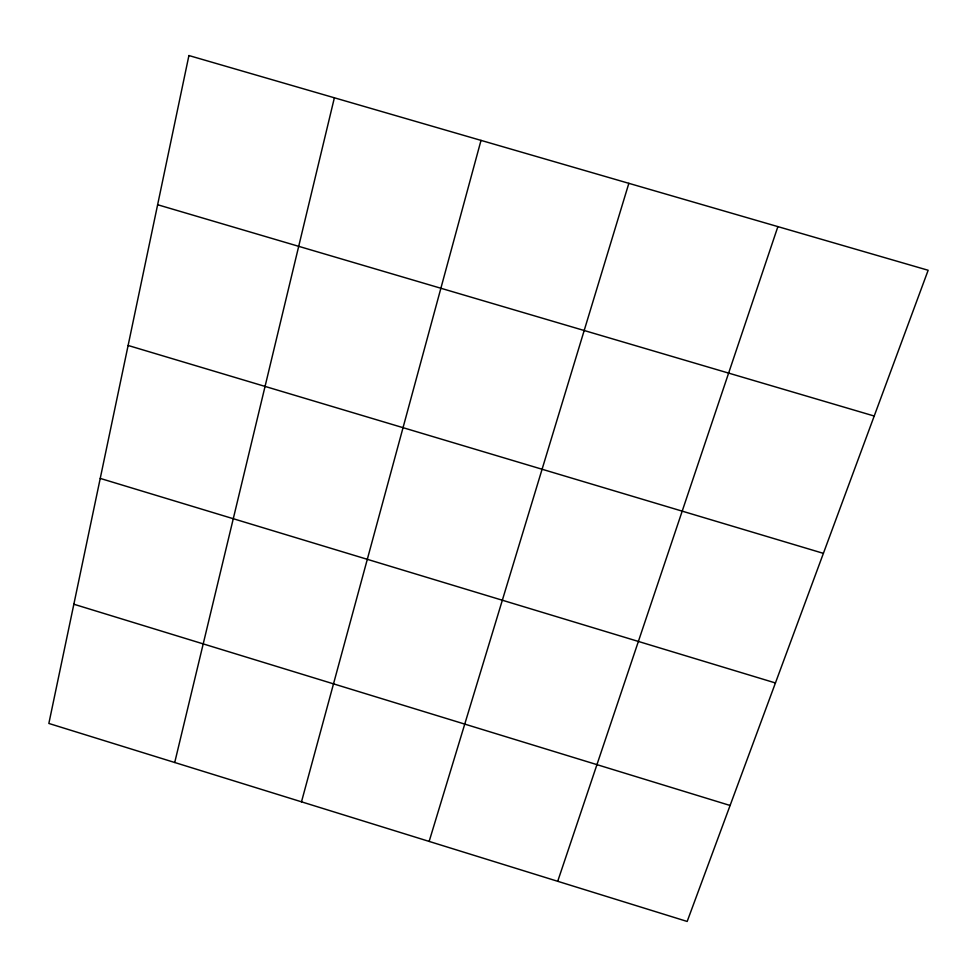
<?xml version="1.0" encoding="UTF-8"?>
<svg xmlns="http://www.w3.org/2000/svg" width="977" height="977" viewBox="0 0 977 977"><rect width="100%" height="100%" fill="white"/><g stroke="black" fill="none" stroke-linecap="round" stroke-linejoin="round"><path stroke-width="1.47" d="M174.724 762.5L334.378 97.785M301.49 801.824L481.014 140.383M429.147 841.417L628.846 183.322M557.708 881.303L777.887 226.615M157.627 204.73L874.207 416.031M128.121 345.467L823.391 553.361M100.24 478.412L775.433 682.96M73.849 604.226L730.1 805.475M188.915 55.542L48.85 723.456L687.173 921.458L928.15 270.263L188.915 55.542"/></g></svg>
